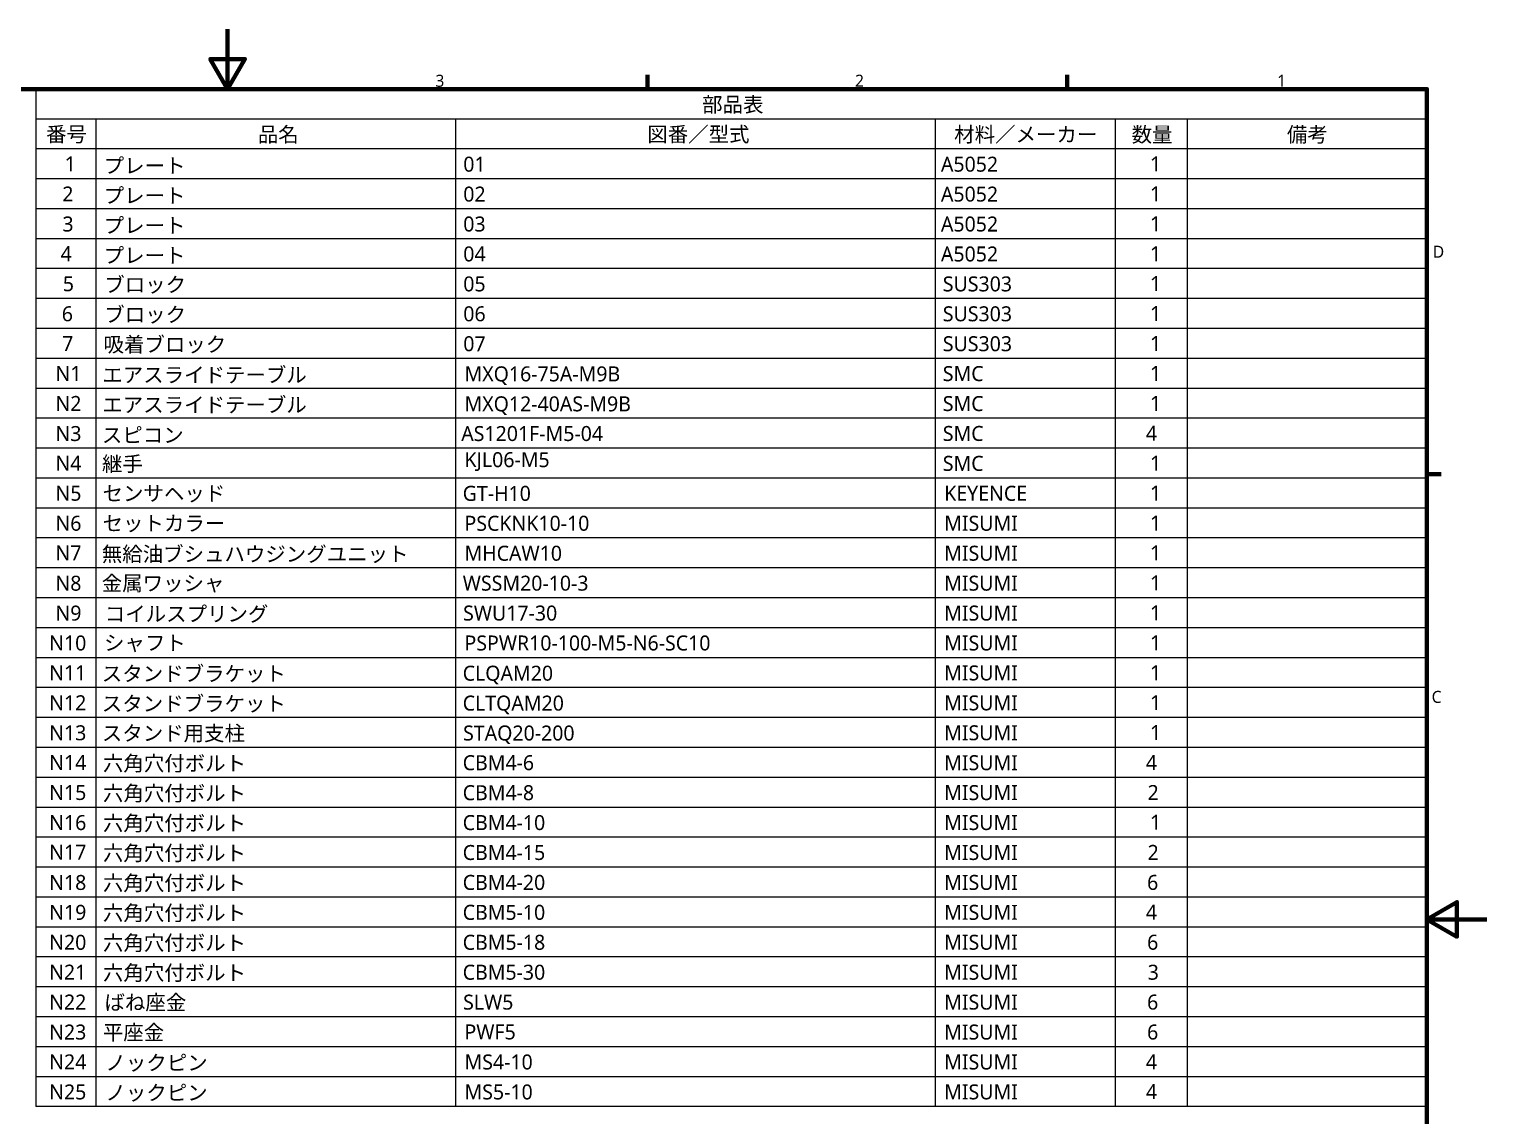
# Model space of a CAD drawing. Header units: millimetres. Extents: x 0 to 2100, y 0 to 1485.
# Drawn here: x 884 to 2100, y 579 to 1485 of the extents above; entities that cross this region are included whole.
import ezdxf

# ---------------------------------------------------------------- set-up
doc = ezdxf.new("R2010")
doc.units = ezdxf.units.MM
doc.header["$LTSCALE"] = 5
doc.layers.add('Border (ISO)', color=7, linetype='Continuous', lineweight=70)
doc.layers.add('Symbol (ISO)', color=7, linetype='Continuous', lineweight=25)
doc.styles.add('Label Text (JIS)', font='')
doc.styles.add('Note Text (JIS)', font='')
doc.styles.get('Label Text (JIS)').set_extended_font_data('Meiryo')
doc.styles.get('Note Text (JIS)').set_extended_font_data('Meiryo')

# ---------------------------------------------------------------- blocks, each defined once
blk = doc.blocks.new('図面枠 Default Border')
at = {"layer": 'Border (ISO)'}
for p, q in [((280, 287), (280, 289.4)), ((350, 287), (350, 289.4)), ((410, 222.75), (412.4, 222.75))]:
    blk.add_line(p, q, dxfattribs=at)
at = {"layer": 'Border (ISO)', "flags": 128}
for points in [[(210, 297), (210, 287), (207.11, 292), (212.89, 292), (210, 287)], [(10, 10), (10, 287), (410, 287), (410, 10), (10, 10)], [(420, 148.5), (410, 148.5), (415, 151.39), (415, 145.61), (410, 148.5)]]:
    blk.add_lwpolyline(points, dxfattribs=at)
at = {"layer": 'Border (ISO)', "char_height": 2, "attachment_point": 7, "style": 'Note Text (JIS)'}
for s, insert in [('3', (244.65, 287.36)), ('2', (314.63, 287.4)), ('1', (385.02, 287.4)), ('D', (410.98, 258.87)), ('C', (410.79, 184.59))]:
    blk.add_mtext(s, dxfattribs=dict(at, insert=insert))
blk = doc.blocks.new('部品表')
at = {"layer": 'Symbol (ISO)'}
for p, q in [((410, 287), (178, 287)), ((178, 287), (178, 282.01)), ((410, 287), (410, 282.01)), ((410, 282.01), (178, 282.01)), ((178, 282.01), (178, 277.02)), ((188, 282.01), (188, 277.02)), ((248, 282.01), (248, 277.02)), ((328, 282.01), (328, 277.02)), ((358, 282.01), (358, 277.02)), ((370, 282.01), (370, 277.02)), ((410, 282.01), (410, 277.02)), ((410, 277.02), (178, 277.02)), ((178, 277.02), (178, 117.26)), ((188, 277.02), (188, 117.26)), ((248, 277.02), (248, 117.26)), ((328, 277.02), (328, 117.26)), ((358, 277.02), (358, 117.26)), ((370, 277.02), (370, 117.26)), ((410, 277.02), (410, 117.26)), ((410, 272.02), (178, 272.02)), ((410, 267.03), (178, 267.03)), ((410, 262.04), (178, 262.04)), ((410, 257.05), (178, 257.05)), ((410, 252.05), (178, 252.05)), ((410, 247.06), (178, 247.06)), ((410, 242.07), (178, 242.07)), ((410, 237.08), (178, 237.08)), ((410, 232.09), (178, 232.09)), ((410, 227.09), (178, 227.09)), ((410, 222.1), (178, 222.1)), ((410, 217.11), (178, 217.11)), ((410, 212.12), (178, 212.12)), ((410, 207.12), (178, 207.12)), ((410, 202.13), (178, 202.13)), ((410, 197.14), (178, 197.14)), ((410, 192.15), (178, 192.15)), ((410, 187.16), (178, 187.16)), ((410, 182.16), (178, 182.16)), ((410, 177.17), (178, 177.17)), ((410, 172.18), (178, 172.18)), ((410, 167.19), (178, 167.19)), ((410, 162.19), (178, 162.19)), ((410, 157.2), (178, 157.2)), ((410, 152.21), (178, 152.21)), ((410, 147.22), (178, 147.22)), ((410, 142.23), (178, 142.23)), ((410, 137.23), (178, 137.23)), ((410, 132.24), (178, 132.24)), ((410, 127.25), (178, 127.25)), ((410, 122.26), (178, 122.26)), ((410, 117.26), (178, 117.26))]:
    blk.add_line(p, q, dxfattribs=at)
at = {"layer": 'Symbol (ISO)', "char_height": 2.5, "attachment_point": 7, "style": 'Label Text (JIS)'}
for s, insert in [('部品表', (289.13, 282.9)), ('番号', (179.71, 277.94)), ('品名', (215.03, 277.9)), ('図番／型式', (279.98, 277.91)), ('材料／メーカー', (331.17, 277.89)), ('数量', (360.76, 277.88)), ('備考', (386.65, 277.89)), ('1', (182.81, 273.26)), ('プレート', (189.32, 272.86)), ('01', (249.3, 273.19)), ('A5052', (328.96, 273.19)), ('1', (363.81, 273.26)), ('2', (182.42, 268.25)), ('プレート', (189.32, 267.87)), ('02', (249.3, 268.2)), ('A5052', (328.96, 268.2)), ('1', (363.81, 268.27)), ('3', (182.44, 263.21)), ('プレート', (189.32, 262.88)), ('03', (249.3, 263.21)), ('A5052', (328.96, 263.21)), ('1', (363.81, 263.28)), ('4', (182.14, 258.29)), ('プレート', (189.32, 257.88)), ('04', (249.3, 258.22)), ('A5052', (328.96, 258.21)), ('1', (363.81, 258.29)), ('5', (182.51, 253.25)), ('ブロック', (189.42, 252.87)), ('05', (249.3, 253.22)), ('SUS303', (329.27, 253.22)), ('1', (363.81, 253.3)), ('6', (182.34, 248.23)), ('ブロック', (189.42, 247.88)), ('06', (249.3, 248.23)), ('SUS303', (329.27, 248.23)), ('1', (363.81, 248.3)), ('7', (182.4, 243.32)), ('吸着ブロック', (189.3, 242.87)), ('07', (249.3, 243.24)), ('SUS303', (329.27, 243.24)), ('1', (363.81, 243.31)), ('N1', (181.28, 238.32)), ('エアスライドテーブル', (189.1, 237.91)), ('MXQ16-75A-M9B', (249.5, 237.65)), ('SMC', (329.27, 238.26)), ('1', (363.81, 238.32)), ('N2', (181.28, 233.31)), ('エアスライドテーブル', (189.1, 232.92)), ('SMC', (329.27, 233.26)), ('1', (363.81, 233.33)), ('MXQ12-40AS-M9B', (249.5, 232.65)), ('N3', (181.28, 228.26)), ('スピコン', (189.02, 227.94)), ('AS1201F-M5-04', (248.96, 228.26)), ('SMC', (329.27, 228.27)), ('4', (363.14, 228.34)), ('継手', (189.05, 222.96)), ('KJL06-M5', (249.5, 223.27)), ('N4', (181.28, 223.35)), ('SMC', (329.27, 223.28)), ('1', (363.81, 223.34)), ('N5', (181.28, 218.3)), ('センサヘッド', (189.14, 218.05)), ('GT-H10', (249.2, 218.28)), ('KEYENCE', (329.5, 218.29)), ('1', (363.81, 218.35)), ('N6', (181.28, 213.29)), ('セットカラー', (189.14, 213.06)), ('PSCKNK10-10', (249.5, 213.29)), ('MISUMI', (329.5, 213.29)), ('1', (363.81, 213.36)), ('N7', (181.28, 208.37)), ('無給油ブシュハウジングユニット', (189.01, 207.91)), ('MHCAW10', (249.5, 208.29)), ('MISUMI', (329.5, 208.3)), ('1', (363.81, 208.37)), ('N8', (181.28, 203.29)), ('金属ワッシャ', (189, 203.01)), ('WSSM20-10-3', (249.21, 203.3)), ('MISUMI', (329.5, 203.3)), ('1', (363.81, 203.37)), ('N9', (181.28, 198.31)), ('コイルスプリング', (189.51, 197.97)), ('SWU17-30 ', (249.27, 198.31)), ('MISUMI', (329.5, 198.31)), ('1', (363.81, 198.38)), ('N10', (180.23, 193.32)), ('シャフト', (189.38, 193.07)), ('PSPWR10-100-M5-N6-SC10 ', (249.5, 193.32)), ('MISUMI', (329.5, 193.32)), ('1', (363.81, 193.39)), ('N11', (180.23, 188.4)), ('スタンドブラケット', (189.02, 187.98)), ('CLQAM20', (249.2, 187.72)), ('MISUMI', (329.5, 188.33)), ('1', (363.81, 188.4)), ('N12', (180.23, 183.38)), ('スタンドブラケット', (189.02, 182.98)), ('CLTQAM20', (249.2, 182.73)), ('MISUMI', (329.5, 183.33)), ('1', (363.81, 183.4)), ('N13', (180.23, 178.34)), ('スタンド用支柱', (189.02, 178.01)), ('STAQ20-200', (249.27, 177.74)), ('MISUMI', (329.5, 178.34)), ('1', (363.81, 178.41)), ('N14', (180.23, 173.42)), ('六角穴付ボルト', (189.2, 172.99)), ('CBM4-6 ', (249.2, 173.35)), ('MISUMI', (329.5, 173.35)), ('4', (363.14, 173.42)), ('N15', (180.23, 168.38)), ('六角穴付ボルト', (189.2, 168)), ('CBM4-8 ', (249.2, 168.35)), ('MISUMI', (329.5, 168.36)), ('2', (363.42, 168.41)), ('N16', (180.23, 163.36)), ('六角穴付ボルト', (189.2, 163.01)), ('CBM4-10 ', (249.2, 163.36)), ('MISUMI', (329.5, 163.37)), ('1', (363.81, 163.44)), ('N17', (180.23, 158.44)), ('六角穴付ボルト', (189.2, 158.02)), ('CBM4-15 ', (249.2, 158.37)), ('MISUMI', (329.5, 158.37)), ('2', (363.42, 158.42)), ('N18', (180.23, 153.37)), ('六角穴付ボルト', (189.2, 153.02)), ('CBM4-20 ', (249.2, 153.38)), ('MISUMI', (329.5, 153.38)), ('6', (363.34, 153.38)), ('N19', (180.23, 148.39)), ('六角穴付ボルト', (189.2, 148.03)), ('CBM5-10 ', (249.2, 148.39)), ('MISUMI', (329.5, 148.39)), ('4', (363.14, 148.46)), ('N20', (180.23, 143.39)), ('六角穴付ボルト', (189.2, 143.04)), ('CBM5-18 ', (249.2, 143.39)), ('MISUMI', (329.5, 143.4)), ('6', (363.34, 143.4)), ('六角穴付ボルト', (189.2, 138.05)), ('N21', (180.23, 138.45)), ('CBM5-30 ', (249.2, 138.4)), ('MISUMI', (329.5, 138.4)), ('3', (363.44, 138.4)), ('ばね座金', (189.46, 133.13)), ('N22', (180.23, 133.46)), ('SLW5 ', (249.27, 133.41)), ('MISUMI', (329.5, 133.41)), ('6', (363.34, 133.41)), ('N23', (180.23, 128.42)), ('平座金', (189.19, 128.12)), ('PWF5 ', (249.5, 128.44)), ('MISUMI', (329.5, 128.42)), ('6', (363.34, 128.42)), ('N24', (180.23, 123.48)), ('ノックピン', (189.61, 123.08)), ('MS4-10 ', (249.5, 123.43)), ('MISUMI', (329.5, 123.43)), ('4', (363.14, 123.5)), ('N25', (180.23, 118.43)), ('ノックピン', (189.61, 118.08)), ('MS5-10 ', (249.5, 118.43)), ('MISUMI', (329.5, 118.44)), ('4', (363.14, 118.51))]:
    blk.add_mtext(s, dxfattribs=dict(at, insert=insert))

msp = doc.modelspace()

# ---------------------------------------------------------------- block references
at = {"xscale": 5, "yscale": 5, "zscale": 5}
msp.add_blockref('図面枠 Default Border', (0, 0), dxfattribs=at)
at = {"layer": 'Symbol (ISO)', "xscale": 5, "yscale": 5, "zscale": 5}
msp.add_blockref('部品表', (0, 0), dxfattribs=at)

doc.saveas('drawing.dxf')
